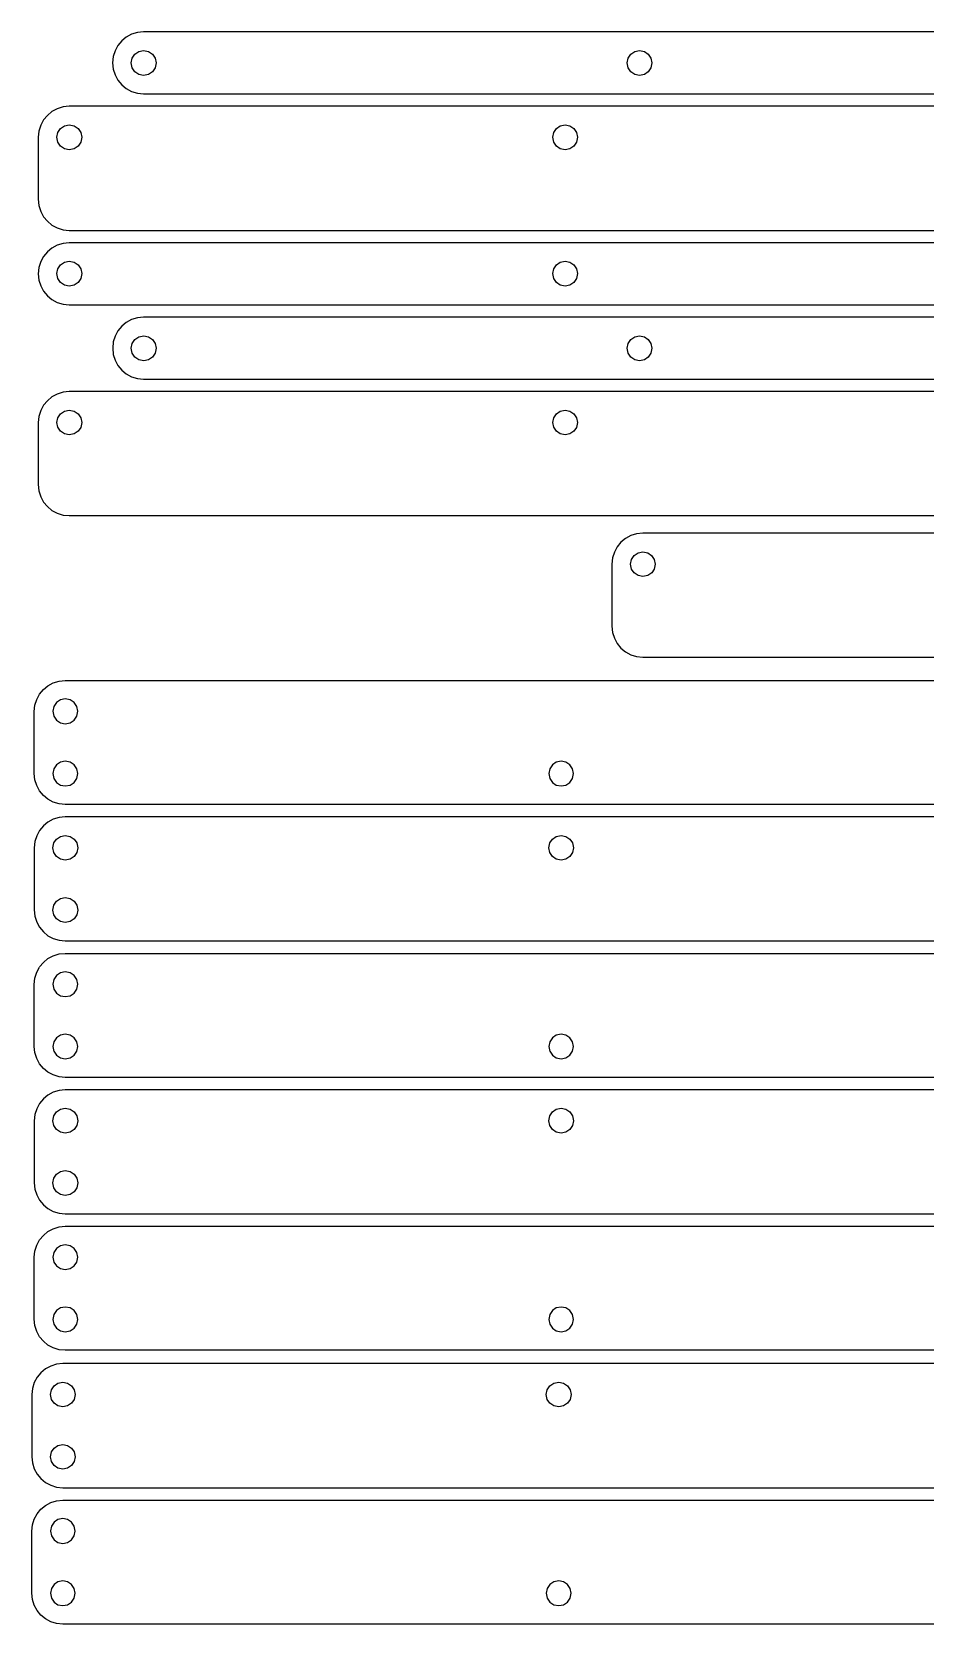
# Model space of a CAD drawing. Extents: x -265 to 665, y -93 to 439.
# Drawn here: x -264.9 to -120.8, y 182.6 to 439.3 of the extents above; entities that cross this region are included whole.
import ezdxf

# ---------------------------------------------------------------- set-up
doc = ezdxf.new("R2010")
doc.units = 0

msp = doc.modelspace()

# ---------------------------------------------------------------- linework, layer by layer
at = {"layer": 'Calque 1'}
for p, q in [((-247.851135, 439.233781), (-248.790817, 438.943324)), ((-246.841, 439.335), (-247.851135, 439.233781)), ((-86.8395, 439.335), (-246.841, 439.335)), ((-250.989177, 437.134541), (-251.449075, 436.285147)), ((-250.379636, 437.873902), (-250.989177, 437.134541)), ((-249.64025, 438.483431), (-250.379636, 437.873902)), ((-248.790817, 438.943324), (-249.64025, 438.483431)), ((-251.739532, 435.345523), (-251.84075, 434.33547)), ((-251.84075, 434.33547), (-251.739532, 433.325316)), ((-251.449075, 436.285147), (-251.739532, 435.345523)), ((-248.84147, 434.31724), (-248.684222, 435.095715)), ((-248.684345, 433.538697), (-248.84147, 434.31724)), ((-248.684222, 435.095715), (-248.255435, 435.731444)), ((-248.255435, 435.731444), (-247.619549, 436.160073)), ((-247.619549, 436.160073), (-246.841, 436.31725)), ((-246.841, 436.31725), (-246.06268, 436.160039)), ((-246.841, 436.31725), (-246.841, 436.31725)), ((-246.06268, 436.160039), (-245.427061, 435.731354)), ((-245.427061, 435.731354), (-244.99846, 435.095614)), ((-244.99846, 435.095614), (-244.84119, 434.31724)), ((-244.84119, 434.31724), (-244.998335, 433.538818)), ((-168.84017, 434.31724), (-168.683124, 435.095774)), ((-168.682969, 433.538886), (-168.84017, 434.31724)), ((-168.683124, 435.095774), (-168.254768, 435.731444)), ((-168.254768, 435.731444), (-167.61927, 436.160014)), ((-167.61927, 436.160014), (-166.8408, 436.31725)), ((-166.8408, 436.31725), (-166.062164, 436.160132)), ((-166.8408, 436.31725), (-166.8408, 436.31725)), ((-166.062164, 436.160132), (-165.426311, 435.731602)), ((-165.426311, 435.731602), (-164.997641, 435.095893)), ((-164.84055, 434.31724), (-164.997764, 433.538755)), ((-164.997641, 435.095893), (-164.84055, 434.31724)), ((-251.739532, 433.325316), (-251.449075, 432.385562)), ((-251.449075, 432.385562), (-250.989177, 431.536024)), ((-250.989177, 431.536024), (-250.379636, 430.796515)), ((-248.255599, 432.903044), (-248.684345, 433.538697)), ((-247.619671, 432.474535), (-248.255599, 432.903044)), ((-246.841, 432.31742), (-247.619671, 432.474535)), ((-246.062554, 432.474662), (-246.841, 432.31742)), ((-245.426894, 432.90321), (-246.062554, 432.474662)), ((-244.998335, 433.538818), (-245.426894, 432.90321)), ((-168.254519, 432.903213), (-168.682969, 433.538886)), ((-167.619051, 432.474598), (-168.254519, 432.903213)), ((-166.8408, 432.31742), (-167.619051, 432.474598)), ((-166.062286, 432.474472), (-166.8408, 432.31742)), ((-165.426475, 432.903041), (-166.062286, 432.474472)), ((-164.997764, 433.538755), (-165.426475, 432.903041)), ((-250.379636, 430.796515), (-249.64025, 430.18685)), ((-249.64025, 430.18685), (-248.790817, 429.726843)), ((-248.790817, 429.726843), (-247.851135, 429.436308)), ((-247.851135, 429.436308), (-246.841, 429.33506)), ((-246.841, 429.33506), (-86.8395, 429.335)), ((-261.638383, 426.483284), (-262.377846, 425.873661)), ((-260.788883, 426.943254), (-261.638383, 426.483284)), ((-259.849153, 427.233762), (-260.788883, 426.943254)), ((-258.839, 427.335), (-259.849153, 427.233762)), ((381.16025, 427.3352), (-258.839, 427.335)), ((-263.447429, 424.284688), (-263.737933, 423.344954)), ((-262.987464, 425.134193), (-263.447429, 424.284688)), ((-262.377846, 425.873661), (-262.987464, 425.134193)), ((-260.681262, 423.11316), (-260.252802, 423.748857)), ((-260.252802, 423.748857), (-259.617283, 424.177536)), ((-259.617283, 424.177536), (-258.839, 424.33484)), ((-258.839, 424.33484), (-258.060484, 424.177659)), ((-258.839, 424.33484), (-258.839, 424.33484)), ((-258.060484, 424.177659), (-257.42465, 423.749019)), ((-257.42465, 423.749019), (-256.995876, 423.113281)), ((-180.68162, 423.11316), (-180.252933, 423.748857)), ((-180.252933, 423.748857), (-179.617188, 424.177536)), ((-179.617188, 424.177536), (-178.8388, 424.33484)), ((-178.8388, 424.33484), (-178.060287, 424.177659)), ((-178.8388, 424.33484), (-178.8388, 424.33484)), ((-178.060287, 424.177659), (-177.424476, 423.749019)), ((-177.424476, 423.749019), (-176.995765, 423.113281)), ((-263.737933, 423.344954), (-263.83917, 422.3348)), ((-263.83917, 422.3348), (-263.839, 412.335)), ((-260.83837, 422.3348), (-260.681262, 423.11316)), ((-260.68142, 421.556357), (-260.83837, 422.3348)), ((-260.253056, 420.920701), (-260.68142, 421.556357)), ((-256.995758, 421.55624), (-257.424492, 420.920544)), ((-256.995876, 423.113281), (-256.83854, 422.3348)), ((-256.83854, 422.3348), (-256.995758, 421.55624)), ((-180.83883, 422.3348), (-180.68162, 423.11316)), ((-180.681774, 421.556357), (-180.83883, 422.3348)), ((-180.253179, 420.920701), (-180.681774, 421.556357)), ((-176.995733, 421.55624), (-177.424393, 420.920544)), ((-176.995765, 423.113281), (-176.83855, 422.3348)), ((-176.83855, 422.3348), (-176.995733, 421.55624)), ((-259.617507, 420.492144), (-260.253056, 420.920701)), ((-258.839, 420.335), (-259.617507, 420.492144)), ((-258.060366, 420.492026), (-258.839, 420.335)), ((-257.424492, 420.920544), (-258.060366, 420.492026)), ((-179.617402, 420.492144), (-180.253179, 420.920701)), ((-178.8388, 420.335), (-179.617402, 420.492144)), ((-178.060193, 420.492026), (-178.8388, 420.335)), ((-177.424393, 420.920544), (-178.060193, 420.492026)), ((-263.839, 412.335), (-263.737763, 411.324856)), ((-263.737763, 411.324856), (-263.447259, 410.38513)), ((-263.447259, 410.38513), (-262.987294, 409.53563)), ((-262.987294, 409.53563), (-262.377676, 408.796165)), ((-262.377676, 408.796165), (-261.638213, 408.186544)), ((-261.638213, 408.186544), (-260.788713, 407.726575)), ((-260.788713, 407.726575), (-259.848983, 407.436068)), ((-259.848983, 407.436068), (-258.83883, 407.33483)), ((-258.83883, 407.33483), (381.161, 407.335)), ((-262.987177, 403.1342), (-263.447075, 402.2847)), ((-262.377636, 403.873665), (-262.987177, 403.1342)), ((-261.63825, 404.483286), (-262.377636, 403.873665)), ((-260.788817, 404.943255), (-261.63825, 404.483286)), ((-259.849135, 405.233762), (-260.788817, 404.943255)), ((-258.839, 405.335), (-259.849135, 405.233762)), ((461.16, 405.33492), (-258.839, 405.335)), ((-263.737532, 401.344974), (-263.83875, 400.33483)), ((-263.447075, 402.2847), (-263.737532, 401.344974)), ((-260.8388, 400.35285), (-260.681689, 401.131385)), ((-260.681689, 401.131385), (-260.253188, 401.767057)), ((-260.253188, 401.767057), (-259.617543, 402.195637)), ((-259.617543, 402.195637), (-258.839, 402.35289)), ((-258.839, 402.35289), (-258.060366, 402.195772)), ((-258.839, 402.35289), (-258.839, 402.35289)), ((-258.060366, 402.195772), (-257.424493, 401.767238)), ((-257.424493, 401.767238), (-256.995758, 401.131521)), ((-256.995758, 401.131521), (-256.83854, 400.35285)), ((-180.83921, 400.35285), (-180.682065, 401.131385)), ((-180.682065, 401.131385), (-180.253506, 401.767057)), ((-180.253506, 401.767057), (-179.617846, 402.195637)), ((-179.617846, 402.195637), (-178.8394, 402.35289)), ((-178.8394, 402.35289), (-178.060636, 402.195772)), ((-178.8394, 402.35289), (-178.8394, 402.35289)), ((-178.060636, 402.195772), (-177.424719, 401.767238)), ((-177.424719, 401.767238), (-176.996024, 401.131521)), ((-176.996024, 401.131521), (-176.83893, 400.35285)), ((-263.83875, 400.33483), (-263.737532, 399.324695)), ((-263.737532, 399.324695), (-263.447075, 398.385013)), ((-263.447075, 398.385013), (-262.987177, 397.53558)), ((-260.681626, 399.574497), (-260.8388, 400.35285)), ((-260.25302, 398.93883), (-260.681626, 399.574497)), ((-259.617354, 398.510224), (-260.25302, 398.93883)), ((-258.839, 398.35305), (-259.617354, 398.510224)), ((-258.060455, 398.510093), (-258.839, 398.35305)), ((-257.424572, 398.938661), (-258.060455, 398.510093)), ((-256.995787, 399.574374), (-257.424572, 398.938661)), ((-256.83854, 400.35285), (-256.995787, 399.574374)), ((-180.68194, 399.574497), (-180.83921, 400.35285)), ((-180.253339, 398.93883), (-180.68194, 399.574497)), ((-179.61772, 398.510224), (-180.253339, 398.93883)), ((-178.8394, 398.35305), (-179.61772, 398.510224)), ((-178.060851, 398.510093), (-178.8394, 398.35305)), ((-177.424965, 398.938661), (-178.060851, 398.510093)), ((-176.996178, 399.574374), (-177.424965, 398.938661)), ((-176.83893, 400.35285), (-176.996178, 399.574374)), ((-262.987177, 397.53558), (-262.377636, 396.796194)), ((-262.377636, 396.796194), (-261.63825, 396.186653)), ((-261.63825, 396.186653), (-260.788817, 395.726755)), ((-260.788817, 395.726755), (-259.849135, 395.436298)), ((-259.849135, 395.436298), (-258.839, 395.33508)), ((-258.839, 395.33508), (461.16, 395.335)), ((-248.788688, 392.94333), (-249.638083, 392.483438)), ((-247.84906, 393.233783), (-248.788688, 392.94333)), ((-246.839, 393.335), (-247.84906, 393.233783)), ((393.16083, 393.33469), (-246.839, 393.335)), ((-251.446865, 390.285105), (-251.737321, 389.345433)), ((-250.986973, 391.134528), (-251.446865, 390.285105)), ((-250.377445, 391.873905), (-250.986973, 391.134528)), ((-249.638083, 392.483438), (-250.377445, 391.873905)), ((-247.617251, 390.159772), (-246.8387, 390.31685)), ((-246.8387, 390.31685), (-246.060376, 390.159612)), ((-167.617546, 390.159772), (-166.8391, 390.31685)), ((-166.8391, 390.31685), (-166.060745, 390.159612)), ((-251.737321, 389.345433), (-251.83854, 388.33531)), ((-251.83854, 388.33531), (-251.737321, 387.325164)), ((-248.83917, 388.31697), (-248.681922, 389.095459)), ((-248.682058, 387.538392), (-248.83917, 388.31697)), ((-248.681922, 389.095459), (-248.253137, 389.731184)), ((-248.253137, 389.731184), (-247.617251, 390.159772)), ((-246.060376, 390.159612), (-245.424759, 389.73099)), ((-245.424759, 389.73099), (-244.996162, 389.095329)), ((-244.996162, 389.095329), (-244.8389, 388.31697)), ((-244.8389, 388.31697), (-244.996044, 387.538501)), ((-168.83891, 388.31697), (-168.681765, 389.095459)), ((-168.681888, 387.538392), (-168.83891, 388.31697)), ((-168.681765, 389.095459), (-168.253206, 389.731184)), ((-168.253206, 389.731184), (-167.617546, 390.159772)), ((-166.060745, 390.159612), (-165.425051, 389.73099)), ((-165.425051, 389.73099), (-164.996374, 389.095329)), ((-164.996374, 389.095329), (-164.83907, 388.31697)), ((-164.83907, 388.31697), (-164.996219, 387.538501)), ((-251.737321, 387.325164), (-251.446864, 386.385432)), ((-251.446864, 386.385432), (-250.98697, 385.535924)), ((-250.98697, 385.535924), (-250.377441, 384.79645)), ((-248.253318, 386.902722), (-248.682058, 387.538392)), ((-247.617386, 386.474206), (-248.253318, 386.902722)), ((-246.8387, 386.31709), (-247.617386, 386.474206)), ((-246.060257, 386.474295), (-246.8387, 386.31709)), ((-246.8387, 386.31709), (-246.8387, 386.31709)), ((-245.424601, 386.902854), (-246.060257, 386.474295)), ((-244.996044, 387.538501), (-245.424601, 386.902854)), ((-168.253369, 386.902722), (-168.681888, 387.538392)), ((-167.617668, 386.474206), (-168.253369, 386.902722)), ((-166.8391, 386.31709), (-167.617668, 386.474206)), ((-166.060528, 386.474295), (-166.8391, 386.31709)), ((-166.8391, 386.31709), (-166.8391, 386.31709)), ((-165.424803, 386.902854), (-166.060528, 386.474295)), ((-164.996219, 387.538501), (-165.424803, 386.902854)), ((-250.377441, 384.79645), (-249.638079, 384.18682)), ((-249.638079, 384.18682), (-248.788683, 383.726843)), ((-248.788683, 383.726843), (-247.849057, 383.43633)), ((-247.849057, 383.43633), (-246.839, 383.33509)), ((-246.839, 383.33509), (388.161, 383.335)), ((-261.637393, 380.483438), (-262.376861, 379.873905)), ((-260.787888, 380.94333), (-261.637393, 380.483438)), ((-259.848154, 381.233783), (-260.787888, 380.94333)), ((-258.838, 381.335), (-259.848154, 381.233783)), ((381.16225, 381.33469), (-258.838, 381.335)), ((-263.446454, 378.285105), (-263.736962, 377.345433)), ((-262.986484, 379.134528), (-263.446454, 378.285105)), ((-262.376861, 379.873905), (-262.986484, 379.134528)), ((-260.680326, 377.131869), (-260.251971, 377.767516)), ((-260.251971, 377.767516), (-259.616473, 378.196075)), ((-259.616473, 378.196075), (-258.838, 378.35328)), ((-258.838, 378.35328), (-258.059369, 378.196254)), ((-258.838, 378.35328), (-258.838, 378.35328)), ((-258.059369, 378.196254), (-257.423519, 377.767728)), ((-257.423519, 377.767728), (-256.994846, 377.132008)), ((-180.680681, 377.131869), (-180.252098, 377.767516)), ((-180.252098, 377.767516), (-179.616373, 378.196075)), ((-179.616373, 378.196075), (-178.8378, 378.35328)), ((-178.8378, 378.35328), (-178.059164, 378.196254)), ((-178.8378, 378.35328), (-178.8378, 378.35328)), ((-178.059164, 378.196254), (-177.423311, 377.767728)), ((-177.423311, 377.767728), (-176.994641, 377.132008)), ((-263.736962, 377.345433), (-263.8382, 376.33531)), ((-263.8382, 376.33531), (-263.838, 366.334)), ((-260.83737, 376.3534), (-260.680326, 377.131869)), ((-260.680175, 375.575041), (-260.83737, 376.3534)), ((-260.251726, 374.93938), (-260.680175, 375.575041)), ((-259.616257, 374.510758), (-260.251726, 374.93938)), ((-257.423676, 374.939186), (-258.059487, 374.510598)), ((-256.994964, 375.574911), (-257.423676, 374.939186)), ((-256.83775, 376.3534), (-256.994964, 375.574911)), ((-256.994846, 377.132008), (-256.83775, 376.3534)), ((-180.83783, 376.3534), (-180.680681, 377.131869)), ((-180.680526, 375.575041), (-180.83783, 376.3534)), ((-180.251849, 374.93938), (-180.680526, 375.575041)), ((-179.616155, 374.510758), (-180.251849, 374.93938)), ((-177.423475, 374.939186), (-178.059286, 374.510598)), ((-176.994764, 375.574911), (-177.423475, 374.939186)), ((-176.83755, 376.3534), (-176.994764, 375.574911)), ((-176.994641, 377.132008), (-176.83755, 376.3534)), ((-258.838, 374.35352), (-259.616257, 374.510758)), ((-258.059487, 374.510598), (-258.838, 374.35352)), ((-178.8378, 374.35352), (-179.616155, 374.510758)), ((-178.059286, 374.510598), (-178.8378, 374.35352)), ((-263.838, 366.334), (-263.736762, 365.323886)), ((-263.736762, 365.323886), (-263.446254, 364.38422)), ((-263.446254, 364.38422), (-262.986284, 363.534801)), ((-262.986284, 363.534801), (-262.376661, 362.795426)), ((-262.376661, 362.795426), (-261.637193, 362.185894)), ((-261.637193, 362.185894), (-260.787688, 361.726001)), ((-260.787688, 361.726001), (-259.847954, 361.435548)), ((-259.847954, 361.435548), (-258.8378, 361.33433)), ((-258.8378, 361.33433), (381.162, 361.335)), ((-169.833835, 357.048665), (-170.443456, 356.3092)), ((-169.09437, 357.658286), (-169.833835, 357.048665)), ((-168.24487, 358.118255), (-169.09437, 357.658286)), ((-167.305144, 358.408762), (-168.24487, 358.118255)), ((-166.295, 358.51), (-167.305144, 358.408762)), ((388.705, 358.51), (-166.295, 358.51)), ((-171.193932, 354.519974), (-171.29517, 353.50983)), ((-170.903425, 355.4597), (-171.193932, 354.519974)), ((-170.443456, 356.3092), (-170.903425, 355.4597)), ((-168.29437, 353.5096), (-168.137262, 354.287924)), ((-168.137262, 354.287924), (-167.708802, 354.923541)), ((-167.708802, 354.923541), (-167.073283, 355.352138)), ((-167.073283, 355.352138), (-166.295, 355.5094)), ((-166.295, 355.5094), (-165.516484, 355.352256)), ((-166.295, 355.5094), (-166.295, 355.5094)), ((-165.516484, 355.352256), (-164.88065, 354.923699)), ((-164.88065, 354.923699), (-164.451876, 354.288043)), ((-164.451876, 354.288043), (-164.29454, 353.5096)), ((-171.29517, 353.50983), (-171.295, 343.51)), ((-168.137386, 352.731018), (-168.29437, 353.5096)), ((-167.708966, 352.095291), (-168.137386, 352.731018)), ((-167.073406, 351.666708), (-167.708966, 352.095291)), ((-164.880482, 352.095213), (-165.516355, 351.666678)), ((-164.451754, 352.73093), (-164.880482, 352.095213)), ((-164.29454, 353.5096), (-164.451754, 352.73093)), ((-166.295, 351.50956), (-167.073406, 351.666708)), ((-165.516355, 351.666678), (-166.295, 351.50956)), ((-171.295, 343.51), (-171.193762, 342.499846)), ((-171.193762, 342.499846), (-170.903255, 341.560112)), ((-170.903255, 341.560112), (-170.443286, 340.710607)), ((-170.443286, 340.710607), (-169.833665, 339.971139)), ((-169.833665, 339.971139), (-169.0942, 339.361516)), ((-169.0942, 339.361516), (-168.2447, 338.901546)), ((-168.2447, 338.901546), (-167.304974, 338.611038)), ((-167.304974, 338.611038), (-166.29483, 338.5098)), ((-166.29483, 338.5098), (393.36, 338.51)), ((-263.024, 333.309), (-262.284491, 333.918599)), ((-262.285, 333.919), (-261.435424, 334.378845)), ((-261.435, 334.379), (-260.495201, 334.669512)), ((-260.495, 334.669), (-259.48509, 334.770071)), ((-259.486, 334.77), (17.0137, 334.77)), ((-264.385, 330.781), (-264.094488, 331.720534)), ((-264.094, 331.72), (-263.63389, 332.569576)), ((-263.634, 332.57), (-263.024401, 333.309245)), ((-260.9, 331.203), (-261.328889, 330.567472)), ((-260.265, 331.632), (-260.900793, 331.203376)), ((-259.486, 331.789), (-260.264668, 331.631838)), ((-259.486, 331.789), (-259.486, 331.789)), ((-258.707, 331.632), (-259.485403, 331.789162)), ((-258.072, 331.203), (-258.707793, 331.631624)), ((-257.643, 330.567), (-258.071624, 331.202793)), ((-264.486, 329.771), (-264.384665, 330.78118)), ((-264.486, 319.771), (-264.486, 329.771)), ((-261.329, 330.568), (-261.486162, 329.789332)), ((-261.486, 329.789), (-261.328838, 329.010597)), ((-261.329, 329.011), (-260.900111, 328.375207)), ((-258.072, 328.375), (-257.643111, 329.010528)), ((-257.486, 329.789), (-257.643162, 330.567403)), ((-257.643, 329.011), (-257.485838, 329.789403)), ((-260.9, 328.375), (-260.264207, 327.94664)), ((-260.265, 327.947), (-259.486332, 327.789838)), ((-259.486, 327.789), (-258.707597, 327.946162)), ((-258.707, 327.947), (-258.071472, 328.375624)), ((-260.901, 321.167), (-261.329889, 320.531472)), ((-260.265, 321.596), (-260.900793, 321.16764)), ((-259.486, 321.753), (-260.264668, 321.595838)), ((-259.486, 321.753), (-259.486, 321.753)), ((-258.707, 321.596), (-259.485668, 321.753162)), ((-258.072, 321.167), (-258.707528, 321.595624)), ((-257.643, 320.532), (-258.071624, 321.167528)), ((-180.901, 321.167), (-181.329624, 320.531472)), ((-180.265, 321.596), (-180.901058, 321.16764)), ((-179.486, 321.753), (-180.264668, 321.595838)), ((-178.708, 321.596), (-179.486403, 321.753162)), ((-179.486, 321.753), (-179.486, 321.753)), ((-178.072, 321.167), (-178.707528, 321.595624)), ((-177.644, 320.532), (-178.07236, 321.167528)), ((-264.385, 318.761), (-264.486335, 319.77091)), ((-264.094, 317.821), (-264.384512, 318.760799)), ((-261.487, 319.753), (-261.329573, 318.974597)), ((-261.329, 320.532), (-261.486162, 319.753332)), ((-261.329, 318.975), (-260.900376, 318.339207)), ((-260.901, 318.339), (-260.264942, 317.910376)), ((-258.708, 317.91), (-258.072207, 318.338624)), ((-258.072, 318.339), (-257.643376, 318.974793)), ((-257.486, 319.753), (-257.643162, 320.531403)), ((-257.643, 318.975), (-257.485838, 319.753403)), ((-181.487, 319.753), (-181.329838, 318.974597)), ((-181.329, 320.532), (-181.486162, 319.753332)), ((-181.329, 318.975), (-180.900111, 318.339207)), ((-180.9, 318.339), (-180.264207, 317.910376)), ((-178.708, 317.91), (-178.072472, 318.338624)), ((-178.072, 318.339), (-177.643376, 318.974793)), ((-177.487, 319.753), (-177.644162, 320.531403)), ((-177.644, 318.975), (-177.486838, 319.753403)), ((-263.635, 316.972), (-264.094845, 317.821576)), ((-263.025, 316.232), (-263.634864, 316.971509)), ((-262.285, 315.622), (-263.024509, 316.231599)), ((-260.265, 317.91), (-259.486597, 317.752838)), ((-259.486, 317.753), (-258.707597, 317.910162)), ((-180.265, 317.91), (-179.486332, 317.752838)), ((-179.486, 317.753), (-178.707861, 317.910162)), ((-261.436, 315.162), (-262.285311, 315.62211)), ((-260.496, 314.872), (-261.435799, 315.162512)), ((-259.486, 314.771), (-260.49618, 314.872335)), ((17.0134, 314.771), (-259.486, 314.771)), ((-263.025, 311.309), (-263.634599, 310.569491)), ((-262.285, 311.919), (-263.024509, 311.309401)), ((-261.436, 312.379), (-262.285576, 311.91889)), ((-260.496, 312.669), (-261.435799, 312.378488)), ((-259.486, 312.771), (-260.49618, 312.669929)), ((17.0134, 312.77), (-259.486, 312.77)), ((-264.385, 308.78), (-264.486335, 307.76982)), ((-264.094, 309.72), (-264.384512, 308.780201)), ((-263.635, 310.57), (-264.094845, 309.720424)), ((-261.487, 307.788), (-261.329573, 308.566668)), ((-261.329, 308.567), (-260.900376, 309.202528)), ((-260.901, 309.202), (-260.264942, 309.630624)), ((-260.265, 309.631), (-259.486597, 309.788162)), ((-259.486, 309.788), (-258.707597, 309.630838)), ((-258.708, 309.631), (-258.072472, 309.202376)), ((-258.072, 309.202), (-257.643376, 308.566207)), ((-257.644, 308.567), (-257.486838, 307.788597)), ((-181.487, 307.788), (-181.329838, 308.566668)), ((-181.329, 308.567), (-180.900111, 309.202528)), ((-180.9, 309.202), (-180.264207, 309.630624)), ((-180.265, 309.631), (-179.486332, 309.788162)), ((-179.486, 309.788), (-178.707861, 309.630838)), ((-178.708, 309.631), (-178.072472, 309.202376)), ((-178.072, 309.202), (-177.643376, 308.566207)), ((-177.644, 308.567), (-177.486838, 307.788597)), ((-264.486, 307.77), (-264.486, 297.77)), ((-261.329, 307.01), (-261.486162, 307.788403)), ((-260.901, 306.374), (-261.329624, 307.009793)), ((-260.265, 305.946), (-260.901058, 306.37436)), ((-259.486, 305.788), (-260.264668, 305.945162)), ((-259.486, 305.788), (-259.486, 305.788)), ((-258.707, 305.946), (-259.485668, 305.788838)), ((-258.072, 306.374), (-258.707528, 305.945376)), ((-257.644, 307.01), (-258.07236, 306.374472)), ((-257.486, 307.788), (-257.643162, 307.009597)), ((-181.329, 307.01), (-181.486162, 307.788403)), ((-180.901, 306.374), (-181.329624, 307.009793)), ((-180.265, 305.946), (-180.901058, 306.37436)), ((-179.486, 305.788), (-180.264668, 305.945162)), ((-178.708, 305.946), (-179.486403, 305.788838)), ((-179.486, 305.788), (-179.486, 305.788)), ((-178.072, 306.374), (-178.707528, 305.945376)), ((-177.644, 307.01), (-178.07236, 306.374472)), ((-177.487, 307.788), (-177.644162, 307.009597)), ((-261.486, 297.752), (-261.328838, 298.530403)), ((-261.329, 298.531), (-260.900111, 299.166528)), ((-260.9, 299.166), (-260.264207, 299.594624)), ((-260.265, 299.595), (-259.486332, 299.752162)), ((-259.486, 299.752), (-258.707861, 299.594838)), ((-258.708, 299.595), (-258.072207, 299.166376)), ((-258.072, 299.166), (-257.643376, 298.530472)), ((-257.643, 298.531), (-257.485838, 297.752597)), ((-264.486, 297.77), (-264.384665, 296.75982)), ((-264.385, 296.76), (-264.094488, 295.820466)), ((-264.094, 295.82), (-263.63389, 294.970424)), ((-261.329, 296.974), (-261.486162, 297.752668)), ((-260.901, 296.338), (-261.329624, 296.973792)), ((-260.265, 295.909), (-260.901058, 296.33736)), ((-259.486, 295.752), (-260.264668, 295.909162)), ((-259.486, 295.752), (-259.486, 295.752)), ((-258.707, 295.909), (-259.485403, 295.751838)), ((-258.072, 296.338), (-258.707793, 295.909376)), ((-257.643, 296.974), (-258.07136, 296.338208)), ((-257.486, 297.752), (-257.643162, 296.973597)), ((-263.634, 294.97), (-263.024401, 294.230755)), ((-263.024, 294.231), (-262.284491, 293.621401)), ((-262.285, 293.622), (-261.435689, 293.162155)), ((-261.436, 293.162), (-260.496201, 292.871488)), ((-260.496, 292.871), (-259.48582, 292.769929)), ((-259.486, 292.77), (17.0137, 292.77)), ((-262.285, 289.92), (-261.435424, 290.38011)), ((-261.435, 290.38), (-260.495201, 290.670248)), ((-260.495, 290.67), (-259.48509, 290.771335)), ((-259.486, 290.771), (17.0137, 290.771)), ((-264.385, 286.782), (-264.094488, 287.721534)), ((-264.094, 287.721), (-263.63389, 288.570311)), ((-263.634, 288.571), (-263.024401, 289.310509)), ((-263.024, 289.31), (-262.284491, 289.919335)), ((-260.265, 287.632), (-260.900793, 287.203376)), ((-259.486, 287.789), (-260.264668, 287.631838)), ((-259.486, 287.789), (-259.486, 287.789)), ((-258.707, 287.632), (-259.485403, 287.789427)), ((-258.072, 287.203), (-258.707793, 287.63136)), ((-264.486, 285.772), (-264.384665, 286.78218)), ((-264.486, 275.771), (-264.486, 285.772)), ((-261.329, 286.568), (-261.486162, 285.789332)), ((-261.486, 285.789), (-261.328838, 285.010597)), ((-261.329, 285.011), (-260.900111, 284.375207)), ((-260.9, 287.203), (-261.328889, 286.567472)), ((-258.072, 284.375), (-257.643111, 285.010528)), ((-257.643, 286.568), (-258.071624, 287.203793)), ((-257.486, 285.789), (-257.643162, 286.567403)), ((-257.643, 285.011), (-257.485838, 285.789403)), ((-260.9, 284.375), (-260.264207, 283.946376)), ((-260.265, 283.946), (-259.486332, 283.789102)), ((-259.486, 283.789), (-258.707597, 283.946162)), ((-258.707, 283.947), (-258.071472, 284.375624)), ((-260.265, 277.596), (-260.900793, 277.16764)), ((-259.486, 277.753), (-260.264668, 277.595838)), ((-259.486, 277.753), (-259.486, 277.753)), ((-258.707, 277.596), (-259.485668, 277.753162)), ((-258.072, 277.167), (-258.707528, 277.595624)), ((-180.265, 277.596), (-180.901058, 277.16764)), ((-179.486, 277.753), (-180.264668, 277.595838)), ((-178.708, 277.596), (-179.486403, 277.753162)), ((-179.486, 277.753), (-179.486, 277.753)), ((-178.072, 277.167), (-178.707528, 277.595624)), ((-264.385, 274.761), (-264.486335, 275.77118)), ((-264.094, 273.821), (-264.384512, 274.760534)), ((-261.487, 275.753), (-261.329573, 274.974331)), ((-261.329, 276.532), (-261.486162, 275.753597)), ((-260.901, 277.167), (-261.329889, 276.531207)), ((-261.329, 274.975), (-260.900376, 274.339472)), ((-258.072, 274.339), (-257.643376, 274.974793)), ((-257.643, 276.532), (-258.071624, 277.167528)), ((-257.486, 275.753), (-257.643162, 276.531403)), ((-257.643, 274.975), (-257.485838, 275.753404)), ((-181.487, 275.753), (-181.329838, 274.974331)), ((-181.329, 276.532), (-181.486162, 275.753597)), ((-180.901, 277.167), (-181.329624, 276.531207)), ((-181.329, 274.975), (-180.900111, 274.339472)), ((-177.644, 276.532), (-178.07236, 277.167528)), ((-178.072, 274.339), (-177.643376, 274.974793)), ((-177.487, 275.753), (-177.644162, 276.531403)), ((-177.644, 274.975), (-177.486838, 275.753404)), ((-263.635, 272.972), (-264.094845, 273.821576)), ((-263.025, 272.232), (-263.634864, 272.971509)), ((-262.285, 271.623), (-263.024509, 272.232599)), ((-260.901, 274.339), (-260.264942, 273.910376)), ((-260.265, 273.91), (-259.486597, 273.752838)), ((-259.486, 273.753), (-258.707597, 273.910162)), ((-258.708, 273.91), (-258.072207, 274.338624)), ((-180.9, 274.339), (-180.264207, 273.910376)), ((-180.265, 273.91), (-179.486332, 273.752838)), ((-179.486, 273.753), (-178.707861, 273.910162)), ((-178.708, 273.91), (-178.072472, 274.338624)), ((-261.436, 271.162), (-262.285311, 271.62211)), ((-260.496, 270.872), (-261.435799, 271.162512)), ((-259.486, 270.771), (-260.49618, 270.872335)), ((17.0134, 270.771), (-259.486, 270.771)), ((-263.025, 267.309), (-263.634599, 266.569491)), ((-262.285, 267.919), (-263.024509, 267.309401)), ((-261.436, 268.379), (-262.285576, 267.919155)), ((-260.496, 268.67), (-261.435799, 268.379223)), ((-259.486, 268.771), (-260.49618, 268.669929)), ((17.0134, 268.771), (-259.4856, 268.770735)), ((-264.385, 264.78), (-264.486335, 263.76982)), ((-264.094, 265.72), (-264.384512, 264.780201)), ((-263.635, 266.57), (-264.094845, 265.720424)), ((-261.487, 263.788), (-261.329573, 264.566403)), ((-261.329, 264.567), (-260.900376, 265.202793)), ((-260.901, 265.202), (-260.264942, 265.630624)), ((-260.265, 265.631), (-259.486597, 265.788162)), ((-259.486, 265.788), (-258.707597, 265.630838)), ((-258.708, 265.631), (-258.072472, 265.202376)), ((-258.072, 265.202), (-257.643376, 264.566207)), ((-257.644, 264.567), (-257.486838, 263.788597)), ((-181.487, 263.788), (-181.329838, 264.566403)), ((-181.329, 264.567), (-180.900111, 265.202793)), ((-180.9, 265.202), (-180.264207, 265.630624)), ((-180.265, 265.631), (-179.486332, 265.788162)), ((-179.486, 265.788), (-178.707861, 265.630838)), ((-178.708, 265.631), (-178.072472, 265.202376)), ((-178.072, 265.202), (-177.643376, 264.566207)), ((-177.644, 264.567), (-177.486838, 263.788597)), ((-264.486, 263.77), (-264.486, 253.771)), ((-261.329, 263.01), (-261.486162, 263.788668)), ((-260.901, 262.374), (-261.329624, 263.009528)), ((-260.265, 261.946), (-260.901058, 262.37436)), ((-259.486, 261.789), (-260.264668, 261.946162)), ((-258.707, 261.946), (-259.485668, 261.788838)), ((-258.072, 262.374), (-258.707528, 261.945376)), ((-257.644, 263.01), (-258.07236, 262.374472)), ((-257.486, 263.788), (-257.643162, 263.009597)), ((-181.329, 263.01), (-181.486162, 263.788668)), ((-180.901, 262.374), (-181.329624, 263.009528)), ((-180.265, 261.946), (-180.901058, 262.37436)), ((-179.486, 261.789), (-180.264668, 261.946162)), ((-178.708, 261.946), (-179.486403, 261.788838)), ((-178.072, 262.374), (-178.707528, 261.945376)), ((-177.644, 263.01), (-178.07236, 262.374472)), ((-177.487, 263.788), (-177.644162, 263.009597)), ((-259.486, 261.789), (-259.486, 261.789)), ((-179.486, 261.789), (-179.486, 261.789)), ((-261.486, 253.752), (-261.328838, 254.530403)), ((-261.329, 254.531), (-260.900111, 255.166528)), ((-260.9, 255.166), (-260.264207, 255.594624)), ((-260.265, 255.595), (-259.486332, 255.752162)), ((-259.486, 255.752), (-258.707861, 255.594838)), ((-258.708, 255.595), (-258.072207, 255.166376)), ((-258.072, 255.166), (-257.643376, 254.530207)), ((-257.643, 254.531), (-257.485838, 253.752861)), ((-264.486, 253.771), (-264.384665, 252.76109)), ((-264.385, 252.761), (-264.094488, 251.821201)), ((-264.094, 251.821), (-263.63389, 250.971689)), ((-261.329, 252.974), (-261.486162, 253.752668)), ((-260.901, 252.338), (-261.329624, 252.973793)), ((-260.265, 251.91), (-260.901058, 252.33836)), ((-259.486, 251.752), (-260.264668, 251.909162)), ((-259.486, 251.752), (-259.486, 251.752)), ((-258.707, 251.91), (-259.485403, 251.752838)), ((-258.072, 252.338), (-258.707793, 251.909376)), ((-257.643, 252.974), (-258.07136, 252.338472)), ((-257.486, 253.752), (-257.643162, 252.973332)), ((-263.634, 250.972), (-263.024401, 250.232491)), ((-263.024, 250.232), (-262.284491, 249.622665)), ((-262.285, 249.623), (-261.435689, 249.163155)), ((-261.436, 249.163), (-260.496201, 248.872488)), ((-261.435, 246.379), (-260.495201, 246.669248)), ((-260.496, 248.872), (-259.48582, 248.770665)), ((-260.495, 246.669), (-259.48509, 246.770335)), ((-259.486, 248.771), (17.013, 248.770735)), ((-259.486, 246.77), (17.0137, 246.77)), ((-264.094, 243.72), (-263.63389, 244.569311)), ((-263.634, 244.57), (-263.024401, 245.309509)), ((-263.024, 245.309), (-262.284491, 245.918335)), ((-262.285, 245.919), (-261.435424, 246.37911)), ((-264.486, 241.771), (-264.384665, 242.78118)), ((-264.486, 231.771), (-264.486, 241.771)), ((-264.385, 242.781), (-264.094488, 243.720534)), ((-261.329, 242.568), (-261.486162, 241.789597)), ((-261.486, 241.789), (-261.328838, 241.010597)), ((-260.9, 243.203), (-261.328889, 242.567207)), ((-260.265, 243.632), (-260.900793, 243.203376)), ((-259.486, 243.789), (-260.264668, 243.631838)), ((-259.486, 243.789), (-259.486, 243.789)), ((-258.707, 243.632), (-259.485403, 243.789427)), ((-258.072, 243.203), (-258.707793, 243.631624)), ((-257.643, 242.568), (-258.071624, 243.203528)), ((-257.486, 241.789), (-257.643162, 242.567403)), ((-257.643, 241.011), (-257.485838, 241.789403)), ((-261.329, 241.011), (-260.900111, 240.375207)), ((-260.9, 240.375), (-260.264207, 239.946376)), ((-260.265, 239.946), (-259.486332, 239.789102)), ((-259.486, 239.79), (-258.707597, 239.947162)), ((-258.707, 239.947), (-258.071472, 240.37536)), ((-258.072, 240.375), (-257.643111, 241.010793)), ((-259.486, 233.753), (-260.264668, 233.595838)), ((-259.486, 233.753), (-259.486, 233.753)), ((-258.707, 233.596), (-259.485668, 233.753162)), ((-179.486, 233.753), (-180.264668, 233.595838)), ((-178.708, 233.596), (-179.486403, 233.753162)), ((-179.486, 233.753), (-179.486, 233.753)), ((-264.385, 230.761), (-264.486335, 231.77118)), ((-261.487, 231.753), (-261.329573, 230.974332)), ((-261.329, 232.532), (-261.486162, 231.753597)), ((-260.901, 233.167), (-261.329889, 232.531472)), ((-260.265, 233.596), (-260.900793, 233.167376)), ((-258.072, 233.167), (-258.707528, 233.595624)), ((-257.643, 232.532), (-258.071624, 233.167528)), ((-257.486, 231.753), (-257.643162, 232.531403)), ((-257.643, 230.975), (-257.485838, 231.753403)), ((-181.487, 231.753), (-181.329838, 230.974332)), ((-181.329, 232.532), (-181.486162, 231.753597)), ((-180.901, 233.167), (-181.329624, 232.531472)), ((-180.265, 233.596), (-180.901058, 233.167376)), ((-178.072, 233.167), (-178.707528, 233.595624)), ((-177.644, 232.532), (-178.07236, 233.167528)), ((-177.487, 231.753), (-177.644162, 232.531403)), ((-177.644, 230.975), (-177.486838, 231.753403)), ((-264.094, 229.821), (-264.384512, 230.760799)), ((-263.635, 228.972), (-264.094845, 229.821311)), ((-263.025, 228.232), (-263.634864, 228.971509)), ((-261.329, 230.975), (-260.900376, 230.339207)), ((-260.901, 230.339), (-260.264942, 229.910376)), ((-260.265, 229.91), (-259.486597, 229.753102)), ((-259.486, 229.753), (-258.707597, 229.910162)), ((-258.708, 229.911), (-258.072207, 230.339624)), ((-258.072, 230.339), (-257.643376, 230.974793)), ((-181.329, 230.975), (-180.900111, 230.339207)), ((-180.9, 230.339), (-180.264207, 229.910376)), ((-180.265, 229.91), (-179.486332, 229.753102)), ((-179.486, 229.753), (-178.707861, 229.910162)), ((-178.708, 229.911), (-178.072472, 230.339624)), ((-178.072, 230.339), (-177.643376, 230.974793)), ((-262.285, 227.622), (-263.024509, 228.231864)), ((-261.436, 227.163), (-262.285311, 227.622845)), ((-260.496, 226.872), (-261.435799, 227.162512)), ((-259.486, 226.771), (-260.49618, 226.872335)), ((17.0134, 226.772), (-259.486, 226.772)), ((-262.682, 223.773), (-263.421509, 223.163136)), ((-261.832, 224.233), (-262.681576, 223.773155)), ((-260.893, 224.523), (-261.832799, 224.232488)), ((-259.882, 224.625), (-260.89218, 224.523665)), ((16.6169, 224.624), (-259.882, 224.624)), ((-264.491, 221.574), (-264.781502, 220.634201)), ((-264.031, 222.424), (-264.490845, 221.574689)), ((-263.421, 223.163), (-264.030599, 222.423491)), ((-261.726, 220.421), (-261.297376, 221.056793)), ((-261.297, 221.057), (-260.660942, 221.485624)), ((-260.661, 221.485), (-259.882597, 221.642162)), ((-259.883, 221.642), (-259.104597, 221.484573)), ((-259.104, 221.485), (-258.468472, 221.056376)), ((-258.469, 221.056), (-258.040376, 220.420472)), ((-181.726, 220.421), (-181.297111, 221.056793)), ((-181.297, 221.057), (-180.661207, 221.485624)), ((-180.661, 221.485), (-179.882332, 221.642162)), ((-179.883, 221.642), (-179.104861, 221.484573)), ((-179.104, 221.485), (-178.468472, 221.056376)), ((-178.469, 221.056), (-178.040376, 220.420472)), ((-264.883, 219.624), (-264.883, 209.624)), ((-264.781, 220.635), (-264.882335, 219.62482)), ((-261.726, 218.864), (-261.883162, 219.642668)), ((-261.883, 219.642), (-261.725573, 220.420403)), ((-261.297, 218.228), (-261.725624, 218.863528)), ((-260.661, 217.8), (-261.297058, 218.228624)), ((-258.468, 218.228), (-259.103528, 217.79964)), ((-258.04, 218.864), (-258.46836, 218.228207)), ((-257.883, 219.642), (-258.040162, 218.863597)), ((-258.04, 220.421), (-257.882838, 219.642597)), ((-181.726, 218.864), (-181.883162, 219.642668)), ((-181.883, 219.642), (-181.725838, 220.420403)), ((-181.297, 218.228), (-181.725624, 218.863528)), ((-180.661, 217.8), (-181.297058, 218.228624)), ((-178.469, 218.228), (-179.104528, 217.79964)), ((-178.04, 218.864), (-178.46836, 218.228207)), ((-177.883, 219.642), (-178.040162, 218.863597)), ((-178.04, 220.421), (-177.882838, 219.642597)), ((-259.883, 217.643), (-260.661668, 217.799898)), ((-259.883, 217.643), (-259.883, 217.643)), ((-259.104, 217.8), (-259.882668, 217.642838)), ((-179.883, 217.643), (-180.661668, 217.799898)), ((-179.883, 217.643), (-179.883, 217.643)), ((-179.104, 217.8), (-179.882403, 217.642838)), ((-261.726, 210.385), (-261.297111, 211.020793)), ((-261.297, 211.02), (-260.661207, 211.448624)), ((-260.661, 211.449), (-259.882332, 211.605898)), ((-259.882, 211.606), (-259.103861, 211.448838)), ((-259.104, 211.449), (-258.468207, 211.02064)), ((-258.468, 211.02), (-258.039376, 210.384207)), ((-264.882, 209.624), (-264.780665, 208.61409)), ((-264.781, 208.614), (-264.490498, 207.674201)), ((-261.726, 208.828), (-261.883162, 209.606403)), ((-261.883, 209.606), (-261.725838, 210.384403)), ((-261.297, 208.192), (-261.725624, 208.827793)), ((-260.661, 207.763), (-261.297058, 208.191624)), ((-258.468, 208.192), (-259.103793, 207.763376)), ((-258.04, 208.828), (-258.46836, 208.192472)), ((-257.883, 209.606), (-258.040162, 208.827597)), ((-258.04, 210.385), (-257.882838, 209.606597)), ((-264.491, 207.674), (-264.03089, 206.824689)), ((-264.03, 206.825), (-263.420401, 206.085491)), ((-263.421, 206.085), (-262.681491, 205.475665)), ((-262.681, 205.476), (-261.831689, 205.016155)), ((-259.882, 207.606), (-260.660668, 207.763162)), ((-259.104, 207.764), (-259.882403, 207.606573)), ((-259.882, 207.606), (-259.882, 207.606)), ((-261.832, 205.016), (-260.892201, 204.725488)), ((-260.892, 204.725), (-259.88182, 204.623665)), ((-259.882, 204.624), (16.6172, 204.624)), ((-264.491, 199.575), (-264.03089, 200.424311)), ((-264.03, 200.424), (-263.420401, 201.163509)), ((-263.421, 201.163), (-262.681491, 201.772335)), ((-262.681, 201.773), (-261.831424, 202.232845)), ((-261.832, 202.233), (-260.892201, 202.523512)), ((-260.892, 202.523), (-259.88209, 202.624335)), ((-259.882, 202.624), (16.6172, 202.624)), ((-264.882, 197.625), (-264.780665, 198.63491)), ((-264.781, 198.635), (-264.490498, 199.574799)), ((-261.726, 198.422), (-261.883162, 197.643332)), ((-261.297, 199.058), (-261.725889, 198.422207)), ((-260.661, 199.486), (-261.296793, 199.05764)), ((-259.882, 199.643), (-260.660668, 199.485838)), ((-259.104, 199.486), (-259.882403, 199.643162)), ((-259.882, 199.643), (-259.882, 199.643)), ((-258.468, 199.057), (-259.103793, 199.485624)), ((-258.04, 198.422), (-258.468624, 199.057528)), ((-257.882, 197.643), (-258.039162, 198.421668)), ((-264.883, 187.625), (-264.883, 197.625)), ((-261.883, 197.643), (-261.725838, 196.864597)), ((-261.726, 196.865), (-261.297111, 196.229472)), ((-261.297, 196.229), (-260.661207, 195.800376)), ((-260.661, 195.801), (-259.882332, 195.643838)), ((-259.882, 195.643), (-259.103597, 195.800162)), ((-259.104, 195.801), (-258.468472, 196.229624)), ((-258.468, 196.229), (-258.039111, 196.864793)), ((-258.04, 196.865), (-257.882838, 197.643139)), ((-264.781, 186.615), (-264.882335, 187.62518)), ((-261.726, 188.386), (-261.883162, 187.607597)), ((-261.883, 187.607), (-261.725573, 186.828332)), ((-261.297, 189.021), (-261.725889, 188.385472)), ((-260.661, 189.45), (-261.296793, 189.021376)), ((-259.883, 189.607), (-260.661668, 189.449838)), ((-259.883, 189.607), (-259.883, 189.607)), ((-259.104, 189.45), (-259.882668, 189.607162)), ((-258.468, 189.021), (-259.103528, 189.449624)), ((-258.04, 188.386), (-258.468624, 189.021793)), ((-257.883, 187.607), (-258.040162, 188.385139)), ((-258.04, 186.829), (-257.882838, 187.607403)), ((-181.726, 188.386), (-181.883162, 187.607597)), ((-181.883, 187.607), (-181.725838, 186.828332)), ((-181.297, 189.021), (-181.725624, 188.385472)), ((-180.661, 189.45), (-181.297058, 189.021376)), ((-179.883, 189.607), (-180.661668, 189.449838)), ((-179.883, 189.607), (-179.883, 189.607)), ((-179.104, 189.45), (-179.882403, 189.607162)), ((-178.469, 189.021), (-179.104528, 189.449624)), ((-178.04, 188.386), (-178.46836, 189.021793)), ((-177.883, 187.607), (-178.040162, 188.385139)), ((-178.04, 186.829), (-177.882838, 187.607403)), ((-264.491, 185.675), (-264.781502, 186.614799)), ((-264.031, 184.826), (-264.490845, 185.675576)), ((-261.726, 186.829), (-261.297376, 186.193207)), ((-261.297, 186.193), (-260.660942, 185.764376)), ((-260.661, 185.764), (-259.882597, 185.607102)), ((-259.883, 185.608), (-259.104597, 185.765162)), ((-259.104, 185.765), (-258.468207, 186.193624)), ((-258.468, 186.193), (-258.039376, 186.828793)), ((-181.726, 186.829), (-181.297111, 186.193207)), ((-181.297, 186.193), (-180.661207, 185.764376)), ((-180.661, 185.764), (-179.882332, 185.607102)), ((-179.883, 185.608), (-179.104861, 185.765162)), ((-179.104, 185.765), (-178.468472, 186.193624)), ((-178.469, 186.193), (-178.040376, 186.828793)), ((-263.421, 184.086), (-264.030864, 184.825509)), ((-262.682, 183.477), (-263.421509, 184.086599)), ((-261.832, 183.017), (-262.681311, 183.476845)), ((-260.893, 182.726), (-261.832799, 183.016777)), ((-259.882, 182.625), (-260.89218, 182.726071)), ((16.6169, 182.625), (-259.882, 182.625))]:
    msp.add_line(p, q, dxfattribs=at)

doc.saveas('drawing.dxf')
